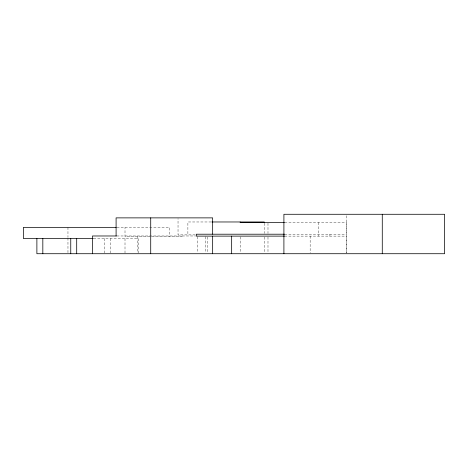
<?xml version="1.0" encoding="UTF-8"?>
<svg xmlns="http://www.w3.org/2000/svg" width="468" height="468" viewBox="0 0 468 468"><rect width="100%" height="100%" fill="white"/><g stroke="black" fill="none" stroke-linecap="round" stroke-linejoin="round"><path stroke-width="0.35" stroke-dasharray="2.34 1.75" d="M211.214 221.972L187.884 221.972L187.884 234.889M284.702 222.511L346.484 222.511L346.484 252.995M116.941 227.36L169.574 227.36L169.574 236.632M284.661 234.211L346.238 234.211L346.238 214.993M195.209 234.889L178.033 234.889L178.033 218.585M116.819 235.977L195.601 235.977M284.661 236.124L346.238 236.124L346.238 253.018M93.571 238.545L138.493 238.545L138.493 252.995M329.917 234.211L329.917 236.124M318.667 222.511L318.667 236.124M310.155 236.124L310.155 253.018M267.988 223.236L267.988 233.397M267.988 237.024L267.988 252.995M264.233 223.236L264.233 233.397M264.233 237.024L264.233 252.995M240.172 236.831L240.172 253.018M207.207 237.06L207.207 252.995M205.622 236.685L205.622 253.012M197.356 236.685L197.356 253.012M181.999 235.977L181.999 236.632L125.003 236.632L125.003 227.36M137.434 236.632L137.434 253.007M125.003 238.545L125.003 252.995M110.565 238.545L110.565 252.995M104.621 238.545L104.621 252.995M67.965 227.36L67.965 237.334M67.965 238.048L67.965 253.007"/><path stroke-width="0.7" d="M211.945 221.972L264.233 221.972L264.233 222.511M284.509 222.511L240.172 222.511L240.172 221.972M116.234 227.36L23.4 227.36L23.4 238.545L93.167 238.545M284.661 234.211L196.338 234.211L196.338 236.124L284.661 236.124M116.491 235.977L92.471 235.977L92.471 253.72M382.274 214.28L382.274 253.72M283.906 253.72L283.906 214.28L444.6 214.28L444.6 253.72L36.884 253.72L36.884 238.545M231.66 236.124L231.66 253.72M212.659 234.211L212.659 217.877L116.093 217.877L116.093 235.977M212.659 236.124L212.659 253.72M150.719 217.877L150.719 253.72M76.699 238.545L76.699 253.72M70.756 238.545L70.756 253.72M42.828 238.545L42.828 253.72"/></g></svg>
